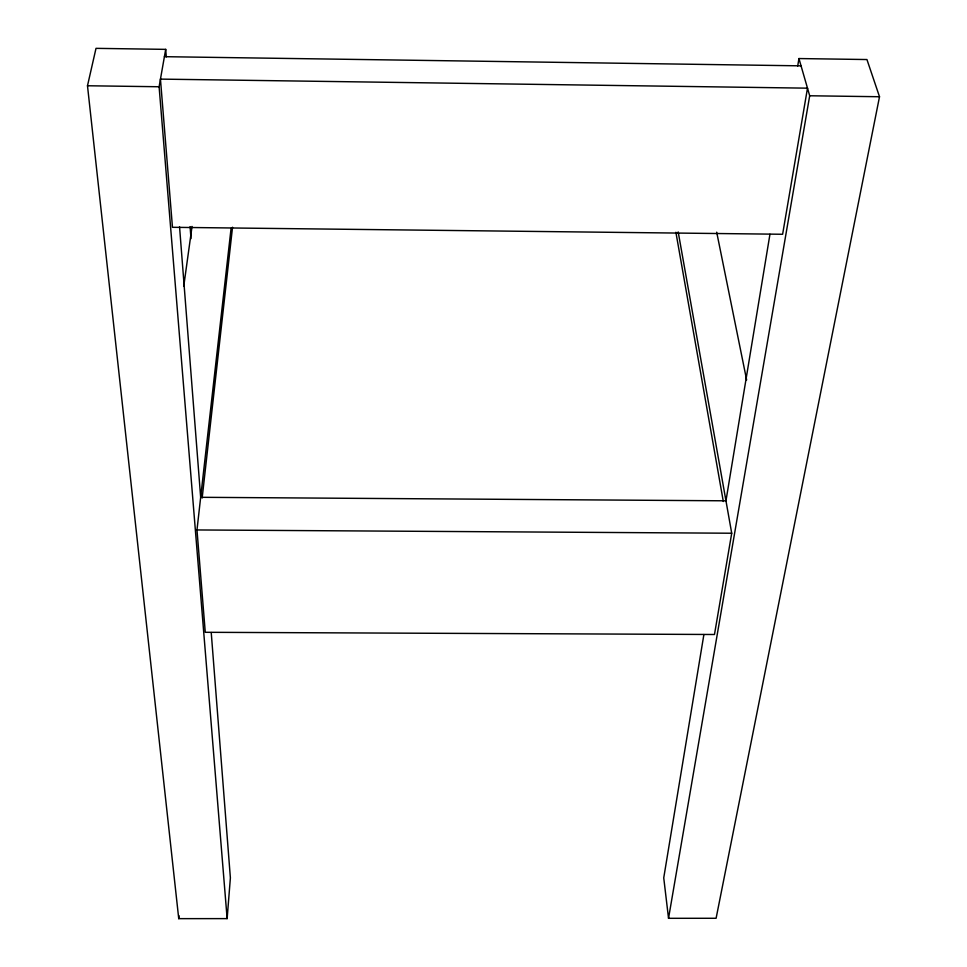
<?xml version="1.0" encoding="UTF-8"?>
<svg xmlns="http://www.w3.org/2000/svg" width="967" height="967" viewBox="0 0 967 967"><rect width="100%" height="100%" fill="white"/><g stroke="black" fill="none" stroke-linecap="round" stroke-linejoin="round"><path stroke-width="1.45" d="M166.276 56.872L165.695 49.365L96.011 48.35L87.489 85.761L178.738 918.65L227.136 918.614L230.388 877.867L211.229 632.551M178.738 918.65L179.04 915.737M678.193 231.935L731.717 533.228L714.48 634.497L205.27 632.297L196.978 529.952L231.077 228.369M202.151 498.029L232.527 227.233M183.754 286.22L192.034 226.435M703.891 634.533L663.737 877.867L668.535 918.312L716.1 918.275L879.511 96.736L866.94 59.543L798.947 58.552L797.715 65.998M769.95 234.268L725.963 500.809L200.665 497.304L179.548 226.737M668.535 918.312L809.693 95.769L798.947 58.552M227.136 918.614L159.108 86.752L165.695 49.365M196.978 529.952L731.717 533.228M87.489 85.761L159.108 86.752M809.693 95.769L879.511 96.736M164.402 56.678L801.051 65.841M716.692 232.189L746.633 379.946M675.885 232.261L723.316 501.498M190.1 226.604L190.995 238.656M807.493 88.166L782.617 234.268L172.464 227.305L160.449 79.113L807.493 88.166"/></g></svg>
